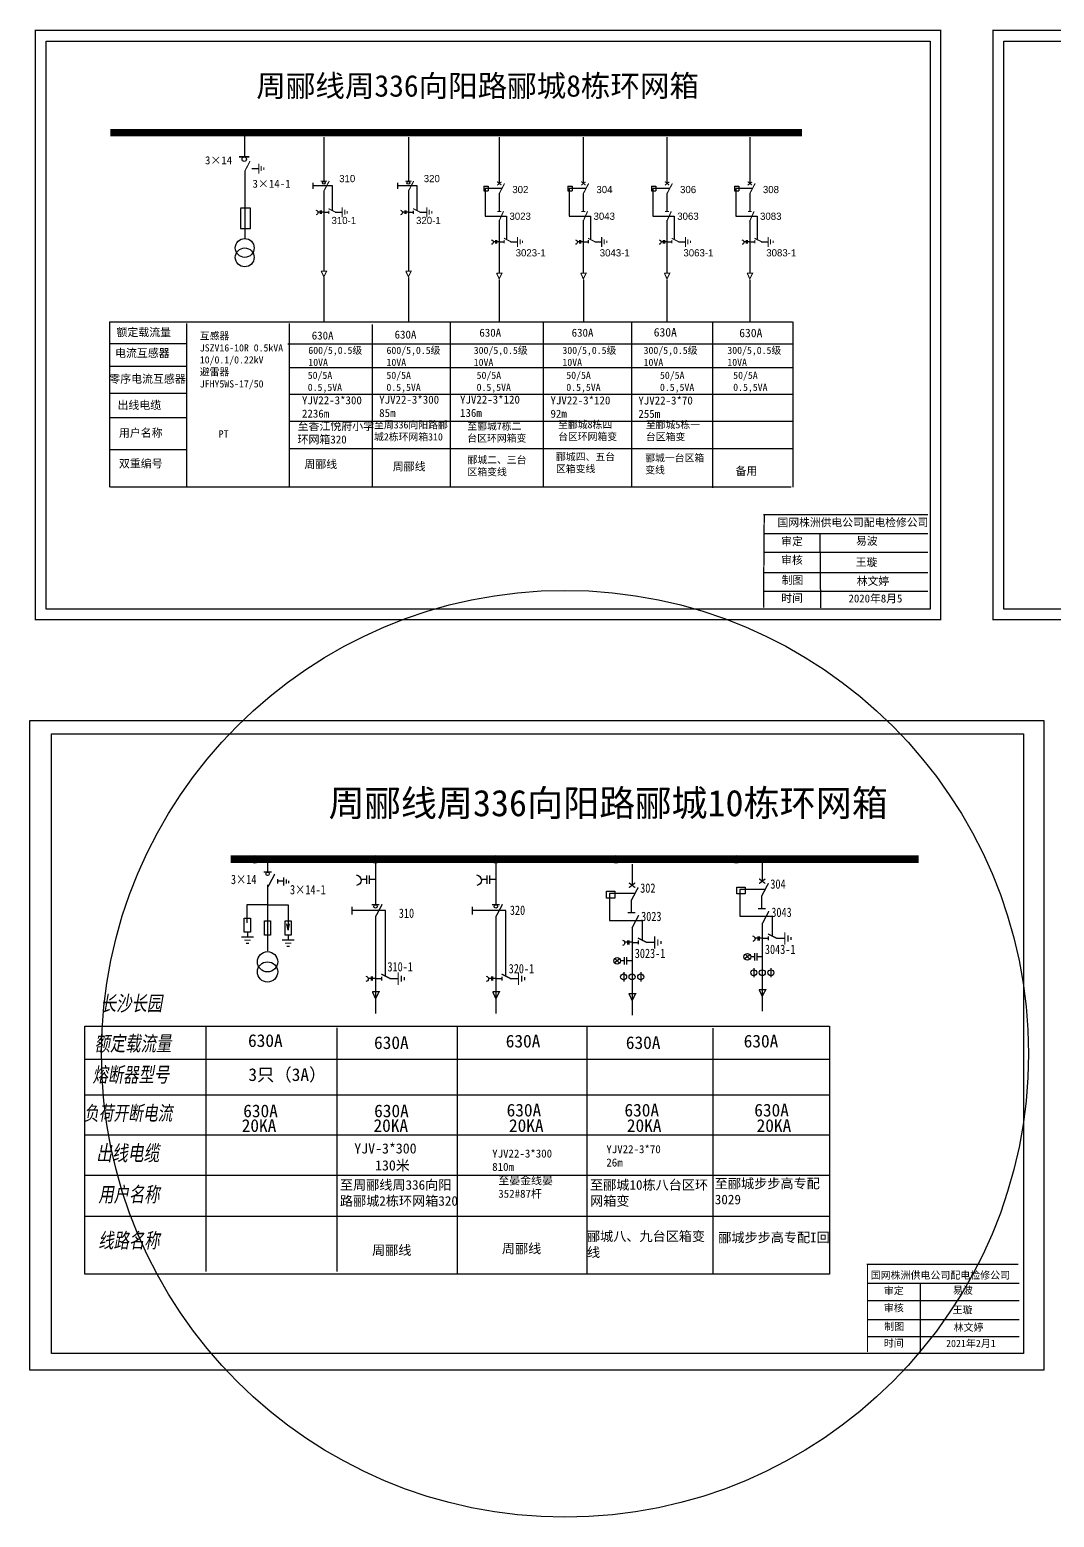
# Model space of a CAD drawing. Extents: x 234 to 839, y -358 to -49.
# Drawn here: x 233.6 to 446.6, y -358 to -48.7 of the extents above; entities that cross this region are included whole.
import ezdxf

# ---------------------------------------------------------------- set-up
doc = ezdxf.new("R2010")
doc.units = 0
doc.header["$LTSCALE"] = 5
doc.linetypes.add('ACAD_ISO02W100', pattern=[15, 12, -3])
doc.linetypes.add('CENTER', pattern=[50.8, 31.75, -6.35, 6.35, -6.35])
doc.layers.get('0').update_dxf_attribs({"linetype": 'CONTINUOUS'})
doc.layers.add('1', color=7, linetype='CONTINUOUS')
doc.layers.add('2', color=7, linetype='CONTINUOUS')
doc.styles.add('HZ', font='simkai_0.ttf', dxfattribs={"width": 0.75, "oblique": 9.998114})
doc.styles.add('hztxt_txtstyle_0.00_0_0', font='', dxfattribs={"bigfont": 'hztxt.shx'})
doc.styles.add('hztxt_txtstyle_1.80_0_0', font='', dxfattribs={"height": 1.8, "bigfont": 'hztxt.shx'})
doc.styles.add('hztxt_txtstyle_2.70_0_0', font='simkai.ttf', dxfattribs={"height": 2.7})
doc.styles.get("Standard").update_dxf_attribs({"font": 'simkai_0.ttf', "width": 0.8})
doc.styles.add('STYLE1', font='simkai_0.ttf')
doc.styles.add('字体', font='simkai_0.ttf', dxfattribs={"height": 2.5})
doc.styles.add('道路名', font='simhei.ttf', dxfattribs={"width": 0.8})
doc.styles.get('hztxt_txtstyle_0.00_0_0').set_extended_font_data('hztxt')
doc.styles.get('hztxt_txtstyle_1.80_0_0').set_extended_font_data('hztxt')

# ---------------------------------------------------------------- blocks, each defined once
blk = doc.blocks.new('JD')
for points in [[(-2, 0.2), (-2, -0.2), (2, 0.2), (2, -0.2)], [(1, -1.2), (1, -0.8), (-1, -1.2), (-1, -0.8)], [(-0.5, -1.8), (-0.5, -2.2), (0.5, -1.8), (0.5, -2.2)]]:
    blk.add_trace(points)

msp = doc.modelspace()

# ---------------------------------------------------------------- linework, layer by layer
at = {"color": 0}
for p, q in [((278.28, -70.06), (278.28, -75)), ((294.75, -70.97), (294.75, -80.13)), ((312.33, -70.97), (312.33, -80.13)), ((331.21, -71.02), (331.21, -80.64)), ((348.7, -71.02), (348.7, -80.64)), ((366.1, -71.02), (366.1, -80.64)), ((383.31, -71.02), (383.31, -80.64)), ((278.3, -78.05), (278.3, -92.04)), ((279.77, -77.49), (281.19, -77.49)), ((294.75, -82.18), (294.75, -98.83)), ((312.33, -82.18), (312.33, -98.83)), ((328.02, -81.16), (328.92, -81.16)), ((328.02, -81.16), (328.02, -82.16)), ((328.02, -82.16), (328.92, -82.16)), ((328.92, -81.16), (328.92, -82.16)), ((331.21, -82.68), (331.21, -86.4)), ((345.5, -81.16), (346.4, -81.16)), ((345.5, -81.16), (345.5, -82.16)), ((345.5, -82.16), (346.4, -82.16)), ((346.4, -81.16), (346.4, -82.16)), ((348.7, -82.68), (348.7, -86.4)), ((362.9, -81.16), (363.8, -81.16)), ((362.9, -81.16), (362.9, -82.16)), ((362.9, -82.16), (363.8, -82.16)), ((363.8, -81.16), (363.8, -82.16)), ((366.1, -82.68), (366.1, -86.4)), ((380.12, -81.16), (381.01, -81.16)), ((380.12, -81.16), (380.12, -82.16)), ((380.12, -82.16), (381.01, -82.16)), ((381.01, -81.16), (381.01, -82.16)), ((383.31, -82.68), (383.31, -86.4)), ((294.75, -86.6), (295.79, -86.6)), ((297.14, -86.57), (298.55, -86.57)), ((312.33, -86.6), (313.37, -86.6)), ((314.72, -86.57), (316.13, -86.57)), ((331.21, -88.25), (331.21, -99.21)), ((348.7, -88.25), (348.7, -99.21)), ((366.1, -88.25), (366.1, -99.21)), ((383.31, -88.25), (383.31, -99.21)), ((331.21, -92.75), (332.25, -92.75)), ((333.6, -92.73), (335.01, -92.73)), ((348.7, -92.75), (349.74, -92.75)), ((351.09, -92.73), (352.5, -92.73)), ((366.1, -92.75), (367.13, -92.75)), ((368.49, -92.73), (369.9, -92.73)), ((383.31, -92.75), (384.35, -92.75)), ((385.7, -92.73), (387.11, -92.73)), ((266.37, -113.98), (250.31, -113.98)), ((266.3, -118.7), (250.25, -118.7)), ((266.3, -124.27), (250.25, -124.27)), ((266.24, -129.36), (250.19, -129.36)), ((266.3, -135.98), (250.25, -135.98)), ((283.06, -221.14), (283.06, -223.75)), ((305.5, -221.83), (305.5, -230.53)), ((330.52, -221.83), (330.52, -230.53)), ((358.84, -222.2), (358.84, -226.55)), ((385.91, -221.36), (385.91, -225.7)), ((283.05, -230.63), (278.74, -230.63)), ((278.74, -230.63), (278.74, -234.38)), ((305.5, -233.05), (305.5, -238.51)), ((330.52, -233.05), (330.52, -238.51)), ((385.91, -234.56), (385.91, -248.15)), ((358.84, -235.41), (358.84, -249)), ((385.91, -237.59), (387.18, -237.59)), ((388.85, -237.56), (390.59, -237.56)), ((305.5, -238.51), (305.5, -243.98)), ((330.52, -238.51), (330.52, -243.98)), ((358.84, -238.44), (360.12, -238.44)), ((361.78, -238.4), (363.52, -238.4)), ((305.5, -243.98), (305.5, -248.63)), ((330.52, -243.98), (330.52, -248.63)), ((305.5, -245.96), (306.78, -245.96)), ((308.45, -245.92), (310.19, -245.92)), ((330.52, -245.96), (331.8, -245.96)), ((333.47, -245.92), (335.21, -245.92))]:
    msp.add_line(p, q, dxfattribs=at)
at = {"color": 0, "linetype": 'ACAD_ISO02W100'}
for p, q in [((331.66, -81.68), (328.3, -81.68)), ((328.3, -81.68), (328.3, -87.4)), ((349.15, -81.68), (345.79, -81.68)), ((345.79, -81.68), (345.79, -87.4)), ((366.55, -81.68), (363.19, -81.68)), ((363.19, -81.68), (363.19, -87.4)), ((383.76, -81.68), (380.4, -81.68)), ((380.4, -81.68), (380.4, -87.4)), ((328.3, -87.4), (332.73, -87.4)), ((332.73, -87.4), (332.73, -92.11)), ((345.79, -87.4), (350.22, -87.4)), ((350.22, -87.4), (350.22, -92.11)), ((363.19, -87.4), (367.62, -87.4)), ((367.62, -87.4), (367.62, -92.11)), ((380.4, -87.4), (384.83, -87.4)), ((384.83, -87.4), (384.83, -92.11))]:
    msp.add_line(p, q, dxfattribs=at)
at = {"color": 0, "linetype": 'CENTER'}
for p, q in [((294.76, -100.18), (294.76, -109.38)), ((312.34, -100.18), (312.34, -109.38)), ((331.22, -100.69), (331.22, -109.33)), ((348.71, -100.69), (348.71, -109.33)), ((366.1, -100.69), (366.1, -109.33)), ((383.32, -100.69), (383.32, -109.33)), ((305.51, -248.66), (305.51, -253.23)), ((330.53, -248.66), (330.53, -253.23)), ((358.85, -248.98), (358.85, -253.6)), ((385.91, -248.14), (385.91, -252.76))]:
    msp.add_line(p, q, dxfattribs=at)
at = {"color": 0, "linetype": 'Continuous'}
for p, q in [((250.21, -109.36), (392.21, -109.36)), ((250.28, -143.77), (250.28, -109.36)), ((266.22, -109.73), (266.22, -143.77)), ((287.53, -109.73), (287.53, -143.77)), ((304.81, -109.96), (304.81, -143.75)), ((321.05, -109.42), (321.05, -143.77)), ((340.39, -109.42), (340.39, -143.77)), ((358.69, -109.45), (358.69, -143.79)), ((375.59, -109.56), (375.59, -143.91)), ((392.29, -109.38), (392.29, -143.8)), ((287.27, -113.96), (392.26, -113.96)), ((287.53, -118.9), (392.29, -118.9)), ((287.53, -124.42), (392.12, -124.42)), ((287.53, -130.02), (392.4, -130.02)), ((287.53, -135.71), (392.26, -135.71)), ((391.89, -143.77), (250.39, -143.77)), ((386.19, -149.48), (420.32, -149.48)), ((386.19, -153.38), (420.32, -153.38)), ((397.89, -153.49), (398.04, -168.89)), ((386.19, -157.26), (420.32, -157.26)), ((386.19, -161.51), (420.32, -161.51)), ((386.19, -165.39), (420.32, -165.39)), ((245.06, -255.85), (399.9, -255.85)), ((297.44, -256.22), (297.44, -306.89)), ((322.51, -255.94), (322.51, -307.43)), ((349.44, -255.94), (349.44, -307.43)), ((375.61, -256.25), (375.61, -307.44)), ((399.9, -255.85), (399.9, -307.44))]:
    msp.add_line(p, q, dxfattribs=at)
at = {"linetype": 'Continuous'}
for p, q in [((245.06, -307.44), (245.06, -255.85)), ((270.19, -255.86), (270.19, -306.86)), ((245.06, -262.74), (399.9, -262.74)), ((245.06, -270.15), (399.9, -270.15)), ((245.06, -278.43), (399.9, -278.43)), ((245.06, -286.82), (399.9, -286.82)), ((245.06, -295.35), (399.9, -295.35)), ((399.9, -307.44), (245.06, -307.44))]:
    msp.add_line(p, q, dxfattribs=at)
at = {"color": 7, "linetype": 'Continuous'}
for p, q in [((407.8, -309.31), (439.33, -309.31)), ((418.77, -309.2), (418.74, -323.64)), ((407.8, -312.9), (439.33, -312.9)), ((407.8, -316.82), (439.33, -316.82)), ((407.8, -320.42), (439.33, -320.42))]:
    msp.add_line(p, q, dxfattribs=at)
at = {"color": 0, "linetype": 'Continuous', "const_width": 0.274}
for points in [[(234.78, -48.79), (423.01, -48.79), (423.01, -171.35), (234.78, -171.35)], [(433.9, -48.79), (622.12, -48.79), (622.12, -171.35), (433.9, -171.35)]]:
    msp.add_lwpolyline(points, close=True, dxfattribs=at)
at = {"color": 0, "linetype": 'Continuous'}
for points in [[(237, -51.01), (420.79, -51.01), (420.79, -169.13), (237, -169.13)], [(436.11, -51.01), (619.91, -51.01), (619.91, -169.13), (436.11, -169.13)]]:
    msp.add_lwpolyline(points, close=True, dxfattribs=at)
at = {"color": 0}
for points, const_width in [([(250.39, -70.06), (394.16, -70.06)], 1.5), ([(277.15, -75.07), (279.25, -75.07)], 0.357), ([(278.3, -78.11), (279.42, -75.98)], 0.225), ([(294.09, -80.16), (295.42, -80.16)], 0.225), ([(294.75, -82.23), (295.88, -80.1)], 0.225), ([(311.67, -80.16), (312.99, -80.16)], 0.225), ([(312.33, -82.23), (313.45, -80.1)], 0.225), ([(330.79, -80.98), (331.7, -80.29)], 0.225), ([(330.79, -80.23), (331.67, -80.96)], 0.225), ([(348.27, -80.98), (349.18, -80.29)], 0.225), ([(348.28, -80.23), (349.16, -80.96)], 0.225), ([(365.68, -80.23), (366.56, -80.96)], 0.225), ([(365.67, -80.98), (366.58, -80.29)], 0.225), ([(382.88, -80.98), (383.8, -80.29)], 0.225), ([(382.89, -80.23), (383.77, -80.96)], 0.225), ([(331.21, -82.74), (332.34, -80.61)], 0.225), ([(348.7, -82.74), (349.82, -80.61)], 0.225), ([(366.1, -82.74), (367.22, -80.61)], 0.225), ([(383.31, -82.74), (384.43, -80.61)], 0.225), ([(295.73, -85.85), (297.23, -86.6)], 0.225), ([(295.79, -86.25), (295.79, -86.94)], 0.225), ([(313.31, -85.85), (314.81, -86.6)], 0.225), ([(313.37, -86.25), (313.37, -86.94)], 0.225), ([(330.81, -86.46), (331.64, -86.46)], 0.225), ([(331.17, -88.53), (332.11, -86.41)], 0.225), ([(348.3, -86.46), (349.13, -86.46)], 0.225), ([(348.65, -88.53), (349.6, -86.41)], 0.225), ([(365.69, -86.46), (366.53, -86.46)], 0.225), ([(366.05, -88.53), (367, -86.41)], 0.225), ([(382.91, -86.46), (383.74, -86.46)], 0.225), ([(383.27, -88.53), (384.21, -86.41)], 0.225), ([(332.19, -92.01), (333.69, -92.75)], 0.225), ([(332.25, -92.41), (332.25, -93.1)], 0.225), ([(349.68, -92.01), (351.18, -92.75)], 0.225), ([(349.74, -92.41), (349.74, -93.1)], 0.225), ([(367.08, -92.01), (368.57, -92.75)], 0.225), ([(367.13, -92.41), (367.13, -93.1)], 0.225), ([(384.29, -92.01), (385.79, -92.75)], 0.225), ([(384.35, -92.41), (384.35, -93.1)], 0.225), ([(294.2, -98.86), (295.34, -98.86), (294.76, -100.02), (294.21, -98.84)], 0.225), ([(311.78, -98.86), (312.92, -98.86), (312.34, -100.02), (311.79, -98.84)], 0.225), ([(330.66, -99.28), (331.8, -99.28), (331.22, -100.44), (330.67, -99.26)], 0.225), ([(348.15, -99.28), (349.29, -99.28), (348.71, -100.44), (348.16, -99.26)], 0.225), ([(365.54, -99.28), (366.69, -99.28), (366.1, -100.44), (365.56, -99.26)], 0.225), ([(382.76, -99.28), (383.9, -99.28), (383.32, -100.44), (382.77, -99.26)], 0.225)]:
    msp.add_lwpolyline(points, dxfattribs=dict(at, const_width=const_width))
for points in [[(292.49, -80.5), (292.49, -81.75)], [(310.07, -80.5), (310.07, -81.75)], [(277.41, -85.8), (277.41, -89.99), (279.49, -89.99), (279.49, -85.75), (277.41, -85.75)], [(294, -86.59), (293.52, -86.59)], [(294, -86.27), (294, -86.95)], [(294.21, -86.27), (294.21, -86.95)], [(294.75, -86.59), (294.21, -86.59)], [(311.57, -86.59), (311.1, -86.59)], [(311.57, -86.27), (311.57, -86.95)], [(311.79, -86.27), (311.79, -86.95)], [(312.33, -86.59), (311.79, -86.59)], [(330.46, -92.74), (329.98, -92.74)], [(330.46, -92.43), (330.46, -93.11)], [(330.67, -92.43), (330.67, -93.11)], [(331.21, -92.74), (330.67, -92.74)], [(347.94, -92.74), (347.47, -92.74)], [(347.94, -92.43), (347.94, -93.11)], [(348.15, -92.43), (348.15, -93.11)], [(348.7, -92.74), (348.15, -92.74)], [(365.34, -92.74), (364.87, -92.74)], [(365.34, -92.43), (365.34, -93.11)], [(365.55, -92.43), (365.55, -93.11)], [(366.09, -92.74), (365.55, -92.74)], [(382.56, -92.74), (382.08, -92.74)], [(382.56, -92.43), (382.56, -93.11)], [(382.77, -92.43), (382.77, -93.11)], [(383.31, -92.74), (382.77, -92.74)], [(285.14, -225.28), (285.14, -226.19)], [(286.39, -225.69), (285.23, -225.69)], [(286.39, -224.91), (286.39, -226.59)], [(286.91, -225.39), (286.91, -226.22)], [(287.4, -225.62), (287.4, -226.12)], [(303.65, -225.33), (302.48, -225.33)], [(303.65, -224.55), (303.65, -226.23)], [(304.17, -224.55), (304.17, -226.23)], [(305.5, -225.33), (304.17, -225.33)], [(328.67, -225.33), (327.5, -225.33)], [(328.67, -224.55), (328.67, -226.23)], [(329.19, -224.55), (329.19, -226.23)], [(330.52, -225.33), (329.19, -225.33)], [(300.57, -231.06), (300.57, -232.6)], [(325.59, -231.06), (325.59, -232.6)], [(357.91, -238.04), (357.91, -238.88)], [(358.17, -238.04), (358.17, -238.88)], [(384.98, -237.58), (384.39, -237.58)], [(384.98, -237.19), (384.98, -238.03)], [(385.24, -237.19), (385.24, -238.03)], [(385.9, -237.58), (385.24, -237.58)], [(357.91, -238.42), (357.33, -238.42)], [(358.84, -238.42), (358.17, -238.42)], [(304.57, -245.94), (303.99, -245.94)], [(304.57, -245.55), (304.57, -246.39)], [(304.83, -245.55), (304.83, -246.39)], [(305.5, -245.94), (304.83, -245.94)], [(329.59, -245.94), (329.01, -245.94)], [(329.59, -245.55), (329.59, -246.39)], [(329.85, -245.55), (329.85, -246.39)], [(330.52, -245.94), (329.85, -245.94)]]:
    msp.add_lwpolyline(points, dxfattribs=at)
at = {"color": 0, "linetype": 'ACAD_ISO02W100'}
for points in [[(296.59, -86.25), (296.59, -81.13), (292.49, -81.13)], [(314.17, -86.25), (314.17, -81.13), (310.07, -81.13)], [(307.56, -245.54), (307.56, -231.83), (300.57, -231.83)], [(332.58, -245.54), (332.58, -231.83), (325.59, -231.83)]]:
    msp.add_lwpolyline(points, dxfattribs=at)
at = {"color": 0}
for points, format in [([(293.12, -86.2, -0.877934), (293.14, -87.11)], "xyb"), ([(310.7, -86.2, -0.877934), (310.72, -87.11)], "xyb"), ([(329.58, -92.36, -0.877934), (329.6, -93.27)], "xyb"), ([(347.07, -92.36, -0.877934), (347.09, -93.27)], "xyb"), ([(364.46, -92.36, -0.877934), (364.48, -93.27)], "xyb"), ([(381.68, -92.36, -0.877934), (381.7, -93.27)], "xyb"), ([(275.36, -221.14, 1.55, 1.55, 0), (418.42, -221.14, 1.55, 1.55, 0)], "xyseb"), ([(282.25, -223.78, 0.277, 0.277, 0), (283.88, -223.78, 0.277, 0.277, 0)], "xyseb"), ([(283.17, -226.85, 0.277, 0.277, 0), (284.56, -224.22, 0.277, 0.277, 0)], "xyseb"), ([(301.49, -224.38, -0.877934), (301.53, -226.62)], "xyb"), ([(326.51, -224.38, -0.877934), (326.55, -226.62)], "xyb"), ([(386.55, -225.21, 0.277, 0.277, 0), (385.26, -226.2, 0.277, 0.277, 0)], "xyseb"), ([(385.26, -225.21, 0.277, 0.277, 0), (386.55, -226.2, 0.277, 0.277, 0)], "xyseb"), ([(359.49, -226.05, 0.277, 0.277, 0), (358.19, -227.05, 0.277, 0.277, 0)], "xyseb"), ([(358.19, -226.05, 0.277, 0.277, 0), (359.49, -227.05, 0.277, 0.277, 0)], "xyseb"), ([(358.74, -229.61, 0.277, 0.277, 0), (360.12, -226.99, 0.277, 0.277, 0)], "xyseb"), ([(385.81, -228.76, 0.277, 0.277, 0), (387.19, -226.14, 0.277, 0.277, 0)], "xyseb"), ([(304.69, -230.56, 0.277, 0.277, 0), (306.32, -230.56, 0.277, 0.277, 0)], "xyseb"), ([(305.5, -233.12, 0.277, 0.277, 0), (306.89, -230.49, 0.277, 0.277, 0)], "xyseb"), ([(329.71, -230.56, 0.277, 0.277, 0), (331.34, -230.56, 0.277, 0.277, 0)], "xyseb"), ([(330.52, -233.12, 0.277, 0.277, 0), (331.91, -230.49, 0.277, 0.277, 0)], "xyseb"), ([(384.99, -231.39, 0.277, 0.277, 0), (386.62, -231.39, 0.277, 0.277, 0)], "xyseb"), ([(385.91, -234.56, 0.277, 0.277, 0), (387.29, -231.94, 0.277, 0.277, 0)], "xyseb"), ([(357.92, -232.24, 0.277, 0.277, 0), (359.55, -232.24, 0.277, 0.277, 0)], "xyseb"), ([(358.84, -235.41, 0.277, 0.277, 0), (360.22, -232.79, 0.277, 0.277, 0)], "xyseb"), ([(356.83, -237.95, -0.877934), (356.85, -239.07)], "xyb"), ([(360.05, -237.52, 0.277, 0.277, 0), (361.89, -238.44, 0.277, 0.277, 0)], "xyseb"), ([(360.12, -238.01, 0.277, 0.277, 0), (360.12, -238.86, 0.277, 0.277, 0)], "xyseb"), ([(383.9, -237.1, -0.877934), (383.92, -238.22)], "xyb"), ([(387.11, -236.67, 0.277, 0.277, 0), (388.96, -237.59, 0.277, 0.277, 0)], "xyseb"), ([(387.18, -237.17, 0.277, 0.277, 0), (387.18, -238.02, 0.277, 0.277, 0)], "xyseb"), ([(303.5, -245.47, -0.877934), (303.52, -246.59)], "xyb"), ([(306.71, -245.03, 0.277, 0.277, 0), (308.55, -245.96, 0.277, 0.277, 0)], "xyseb"), ([(306.78, -245.53, 0.277, 0.277, 0), (306.78, -246.38, 0.277, 0.277, 0)], "xyseb"), ([(328.51, -245.47, -0.877934), (328.54, -246.59)], "xyb"), ([(331.73, -245.03, 0.277, 0.277, 0), (333.57, -245.96, 0.277, 0.277, 0)], "xyseb"), ([(331.8, -245.53, 0.277, 0.277, 0), (331.8, -246.38, 0.277, 0.277, 0)], "xyseb"), ([(304.82, -248.71, 0.277, 0.277, 0), (306.23, -248.71, 0.277, 0.277, 0), (305.51, -250.14, 0.277, 0.277, 0), (304.84, -248.68, 0.277, 0.277, 0)], "xyseb"), ([(329.84, -248.71, 0.277, 0.277, 0), (331.25, -248.71, 0.277, 0.277, 0), (330.53, -250.14, 0.277, 0.277, 0), (329.86, -248.68, 0.277, 0.277, 0)], "xyseb"), ([(358.16, -249.08, 0.277, 0.277, 0), (359.57, -249.08, 0.277, 0.277, 0), (358.85, -250.51, 0.277, 0.277, 0), (358.18, -249.05, 0.277, 0.277, 0)], "xyseb"), ([(385.23, -248.23, 0.277, 0.277, 0), (386.64, -248.23, 0.277, 0.277, 0), (385.91, -249.66, 0.277, 0.277, 0), (385.24, -248.21, 0.277, 0.277, 0)], "xyseb")]:
    msp.add_lwpolyline(points, format=format, dxfattribs=at)
at = {"color": 0, "linetype": 'Continuous', "const_width": 0.274}
msp.add_lwpolyline([(386.32, -149.54), (386.17, -168.82)], dxfattribs=at)
at = {"color": 7}
for points in [[(233.61, -192.32), (444.48, -192.32), (444.48, -327.42), (233.61, -327.42)], [(238.15, -195.09), (440.19, -195.09), (440.19, -323.9), (238.15, -323.9)]]:
    msp.add_lwpolyline(points, close=True, dxfattribs=at)
at = {"color": 7, "linetype": 'Continuous', "const_width": 0.253}
for points in [[(407.6, -305.36), (439.13, -305.36)], [(407.79, -305.52), (407.78, -323.58)]]:
    msp.add_lwpolyline(points, dxfattribs=at)
at = {"color": 0}
for centre, radius in [((278.2, -75.57), 0.457), ((294.75, -80.48), 0.288), ((312.33, -80.48), 0.288), ((280.42, -221.16), 0.771), ((305.45, -221.15), 0.771), ((330.47, -221.15), 0.771), ((355.49, -221.15), 0.771), ((380.51, -221.15), 0.771), ((283.06, -224.17), 0.354), ((305.5, -230.95), 0.354), ((330.52, -230.95), 0.354)]:
    msp.add_circle(centre, radius, dxfattribs=at)
at = {"color": 1}
msp.add_circle((344.89, -261.6), 96.37, dxfattribs=at)
at = {"color": 0}
for points in [[(277.61, -237.19), (277.61, -237.45), (280.19, -237.19), (280.19, -237.45)], [(279.55, -238.1), (279.55, -237.84), (278.26, -238.1), (278.26, -237.84)], [(286.05, -237.82), (286.05, -238.08), (288.63, -237.82), (288.63, -238.08)], [(363.42, -239.74), (363.67, -239.74), (363.42, -237.16), (363.67, -237.16)], [(364.32, -237.81), (364.06, -237.81), (364.32, -239.1), (364.06, -239.1)], [(364.71, -238.78), (364.97, -238.78), (364.71, -238.13), (364.97, -238.13)], [(390.48, -238.9), (390.74, -238.9), (390.48, -236.31), (390.74, -236.31)], [(391.39, -236.96), (391.13, -236.96), (391.39, -238.25), (391.13, -238.25)], [(391.78, -237.93), (392.03, -237.93), (391.78, -237.28), (392.03, -237.28)], [(278.58, -238.48), (278.58, -238.74), (279.22, -238.48), (279.22, -238.74)], [(287.98, -238.73), (287.98, -238.47), (286.69, -238.73), (286.69, -238.47)], [(287.01, -239.11), (287.01, -239.37), (287.66, -239.11), (287.66, -239.37)], [(310.08, -247.26), (310.34, -247.26), (310.08, -244.68), (310.34, -244.68)], [(310.99, -245.32), (310.73, -245.32), (310.99, -246.61), (310.73, -246.61)], [(311.37, -246.29), (311.63, -246.29), (311.37, -245.65), (311.63, -245.65)], [(335.1, -247.26), (335.36, -247.26), (335.1, -244.68), (335.36, -244.68)], [(336.01, -245.32), (335.75, -245.32), (336.01, -246.61), (335.75, -246.61)], [(336.39, -246.29), (336.65, -246.29), (336.39, -245.65), (336.65, -245.65)]]:
    msp.add_trace(points, dxfattribs=at)
at = {"layer": '1', "color": 0}
for p, q in [((283.05, -226.47), (283.05, -240.22)), ((354.17, -228.3), (354.17, -233.85)), ((359.43, -228.3), (354.17, -228.3)), ((381.24, -227.45), (381.24, -233.01)), ((386.5, -227.45), (381.24, -227.45)), ((385.81, -231.39), (385.81, -228.76)), ((283.05, -230.63), (287.35, -230.63)), ((287.35, -230.63), (287.35, -235.87)), ((358.74, -232.24), (358.74, -229.61)), ((287.35, -235.87), (287.07, -234.6)), ((287.35, -235.87), (287.62, -234.6)), ((354.17, -233.85), (360.93, -233.85)), ((360.93, -233.85), (360.93, -237.89)), ((381.24, -233.01), (388, -233.01)), ((388, -233.01), (388, -237.05)), ((278.9, -236.31), (278.9, -237.19)), ((287.34, -236.94), (287.34, -237.82)), ((383.38, -241.03), (382.23, -241.82)), ((383.3, -241.92), (382.33, -240.91)), ((384.27, -240.67), (384.27, -242.19)), ((384.76, -240.67), (384.76, -242.19)), ((356.32, -241.88), (355.16, -242.67)), ((356.23, -242.77), (355.27, -241.76)), ((357.21, -242.27), (356.44, -242.27)), ((357.21, -241.51), (357.21, -243.03)), ((357.69, -241.51), (357.69, -243.03)), ((358.84, -242.27), (357.69, -242.27)), ((384.27, -241.43), (383.5, -241.43)), ((384.17, -243.8), (384.17, -245.69)), ((385.91, -241.43), (384.76, -241.43)), ((387.72, -243.8), (387.72, -245.69)), ((357.11, -244.65), (357.11, -246.54)), ((360.66, -244.65), (360.66, -246.54))]:
    msp.add_line(p, q, dxfattribs=at)
for points in [[(353.55, -227.78), (355.29, -227.78), (355.29, -229.21), (353.55, -229.21)], [(380.62, -226.93), (382.36, -226.93), (382.36, -228.36), (380.62, -228.36)]]:
    msp.add_lwpolyline(points, close=True, dxfattribs=at)
for centre, radius in [((283.05, -242.47), 2.11), ((382.81, -241.43), 0.698), ((283.05, -244.58), 2.11), ((355.74, -242.27), 0.698), ((384.15, -244.75), 0.624), ((385.91, -244.75), 0.624), ((387.7, -244.75), 0.624), ((357.08, -245.6), 0.624), ((358.84, -245.6), 0.624), ((360.63, -245.6), 0.624)]:
    msp.add_circle(centre, radius, dxfattribs=at)
at = {"layer": '2', "color": 0}
for points in [[(278.21, -233.37), (279.48, -233.37), (279.48, -236.33), (278.21, -236.33)], [(282.4, -233.98), (283.66, -233.98), (283.66, -236.94), (282.4, -236.94)], [(286.71, -233.98), (287.97, -233.98), (287.97, -236.94), (286.71, -236.94)]]:
    msp.add_lwpolyline(points, close=True, dxfattribs=at)
for centre in [(278.31, -94.03), (278.31, -95.99)]:
    msp.add_circle(centre, 1.96, dxfattribs=at)

# ---------------------------------------------------------------- block references
at = {"color": 0, "xscale": 0.5241982881892397, "yscale": 0.5241982881892397, "zscale": 0.5241982881892701, "rotation": 90}
for p in [(281.21, -77.53), (298.57, -86.61), (316.15, -86.61), (335.03, -92.77), (352.52, -92.77), (369.92, -92.77), (387.13, -92.77)]:
    msp.add_blockref('JD', p, dxfattribs=at)

# ---------------------------------------------------------------- texts
at = {"color": 0, "linetype": 'Continuous', "style": 'hztxt_txtstyle_2.70_0_0'}
for s, p in [('3×14', (270.04, -76.63)), ('3×14-1', (279.92, -81.51))]:
    msp.add_text(s, height=1.664, dxfattribs=at).set_placement(p)
at = {"color": 0, "style": 'hztxt_txtstyle_1.80_0_0'}
for s, p in [('310', (297.95, -80.35)), ('320', (315.53, -80.35)), ('302', (333.94, -82.63)), ('304', (351.43, -82.63)), ('306', (368.82, -82.63)), ('308', (386.04, -82.63)), ('310-1', (296.35, -89.06)), ('320-1', (313.93, -89.06)), ('3023', (333.35, -88.18)), ('3043', (350.83, -88.18)), ('3063', (368.23, -88.18)), ('3083', (385.45, -88.18)), ('3023-1', (334.64, -95.79)), ('3043-1', (352.12, -95.79)), ('3063-1', (369.52, -95.79)), ('3083-1', (386.74, -95.79))]:
    msp.add_text(s, height=1.498, dxfattribs=at).set_placement(p)
at = {"color": 0, "linetype": 'Continuous', "style": '道路名', "width": 0.8}
for s, p in [('3×14', (275.44, -226.31)), ('304', (387.59, -227.27)), ('3×14-1', (287.73, -228.44)), ('302', (360.53, -228.11)), ('310', (310.34, -233.34)), ('320', (333.43, -232.71)), ('3043', (387.79, -233.15)), ('3023', (360.72, -234)), ('3023-1', (359.4, -241.69)), ('3043-1', (386.46, -240.85)), ('310-1', (307.98, -244.47)), ('320-1', (333.18, -244.87))]:
    msp.add_text(s, height=1.948, dxfattribs=at).set_placement(p)
at = {"color": 0, "linetype": 'Continuous', "attachment_point": 1}
for s, insert, char_height, width, style in [('{\\fSimSun|b0|i0|c134|p2;周郦线周336向阳路郦城8栋环网箱}', (280.72, -58.07), 4.5, 120.6302, '字体'), ('{\\fSimSun|b0|i0|c134|p2;额定载流量}', (251.64, -110.73), 1.6641, 26.8279, 'hztxt_txtstyle_2.70_0_0'), ('\\A1;{\\fSimSun|b0|i0|c134|p2;互感器\\PJSZV16-10R 0.5kVA\\P10/0.1/0.22kV\\P避雷器\\PJFHY5WS-17/50}', (268.97, -111.56), 1.4977, 27.6169, 'hztxt_txtstyle_2.70_0_0'), ('{\\fSimSun|b0|i0|c134|p2;630A}', (309.47, -111.21), 1.6641, 26.8279, 'hztxt_txtstyle_2.70_0_0'), ('{\\fSimSun|b0|i0|c134|p2;630A}', (327.09, -110.82), 1.6641, 26.8279, 'hztxt_txtstyle_2.70_0_0'), ('{\\fSimSun|b0|i0|c134|p2;630A}', (346.28, -110.82), 1.6641, 26.8279, 'hztxt_txtstyle_2.70_0_0'), ('{\\fSimSun|b0|i0|c134|p2;630A}', (363.35, -110.68), 1.7636, 14.1809, 'hztxt_txtstyle_0.00_0_0'), ('{\\fSimSun|b0|i0|c134|p2;630A}', (381.13, -110.82), 1.7636, 14.1809, 'hztxt_txtstyle_0.00_0_0'), ('\\A1;{\\fSimSun|b0|i0|c134|p2;600/5,0.5级\\P10VA}', (291.53, -114.57), 1.4977, 27.6169, 'hztxt_txtstyle_2.70_0_0'), ('{\\fSimSun|b0|i0|c134|p2;630A}', (292.24, -111.41), 1.6641, 26.8279, 'hztxt_txtstyle_2.70_0_0'), ('\\A1;{\\fSimSun|b0|i0|c134|p2;600/5,0.5级\\P10VA}', (307.79, -114.57), 1.4977, 27.6169, 'hztxt_txtstyle_2.70_0_0'), ('\\A1;{\\fSimSun|b0|i0|c134|p2;300/5,0.5级\\P10VA}', (325.92, -114.57), 1.4977, 27.6169, 'hztxt_txtstyle_2.70_0_0'), ('\\A1;{\\fSimSun|b0|i0|c134|p2;300/5,0.5级\\P10VA}', (344.36, -114.57), 1.4977, 27.6169, 'hztxt_txtstyle_2.70_0_0'), ('\\A1;{\\fSimSun|b0|i0|c134|p2;300/5,0.5级\\P10VA}', (361.24, -114.57), 1.4977, 27.6169, 'hztxt_txtstyle_2.70_0_0'), ('\\A1;{\\fSimSun|b0|i0|c134|p2;300/5,0.5级\\P10VA}', (378.65, -114.57), 1.4977, 27.6169, 'hztxt_txtstyle_2.70_0_0'), ('{\\fSimSun|b0|i0|c134|p2;电流互感器}', (251.35, -115.05), 1.6641, 26.8279, 'hztxt_txtstyle_2.70_0_0'), ('{\\fSimSun|b0|i0|c134|p2;零序电流互感器}', (250.16, -120.42), 1.6641, 26.8279, 'hztxt_txtstyle_2.70_0_0'), ('{\\fSimSun|b0|i0|c134|p2;50/5A\\P0.5,5VA}', (291.41, -119.76), 1.4977, 26.8279, 'hztxt_txtstyle_2.70_0_0'), ('{\\fSimSun|b0|i0|c134|p2;50/5A\\P0.5,5VA}', (307.77, -119.76), 1.4977, 26.8279, 'hztxt_txtstyle_2.70_0_0'), ('{\\fSimSun|b0|i0|c134|p2;50/5A\\P0.5,5VA}', (326.52, -119.76), 1.4977, 26.8279, 'hztxt_txtstyle_2.70_0_0'), ('{\\fSimSun|b0|i0|c134|p2;50/5A\\P0.5,5VA}', (345.17, -119.76), 1.4977, 26.8279, 'hztxt_txtstyle_2.70_0_0'), ('{\\fSimSun|b0|i0|c134|p2;50/5A\\P0.5,5VA}', (364.64, -119.76), 1.4977, 26.8279, 'hztxt_txtstyle_2.70_0_0'), ('{\\fSimSun|b0|i0|c134|p2;50/5A\\P0.5,5VA}', (379.87, -119.76), 1.4977, 26.8279, 'hztxt_txtstyle_2.70_0_0'), ('{\\fSimSun|b0|i0|c134|p2;出线电缆}', (251.86, -125.88), 1.6641, 26.8279, 'hztxt_txtstyle_2.70_0_0'), ('{\\fSimSun|b0|i0|c134|p2;YJV22-3*300 \\P2236m}', (290.21, -124.87), 1.6641, 26.8279, 'hztxt_txtstyle_2.70_0_0'), ('{\\fSimSun|b0|i0|c134|p2;YJV22-3*300 \\P85m}', (306.27, -124.75), 1.6641, 26.8279, 'hztxt_txtstyle_2.70_0_0'), ('{\\fSimSun|b0|i0|c134|p2;YJV22-3*120 \\P136m}', (323.07, -124.73), 1.6641, 26.8279, 'hztxt_txtstyle_2.70_0_0'), ('{\\fSimSun|b0|i0|c134|p2;YJV22-3*120 \\P92m}', (341.88, -124.89), 1.6641, 26.8279, 'hztxt_txtstyle_2.70_0_0'), ('{\\fSimSun|b0|i0|c134|p2;YJV22-3*70 \\P255m}', (360.15, -124.92), 1.6641, 26.8279, 'hztxt_txtstyle_2.70_0_0'), ('{\\fSimSun|b0|i0|c134|p2;至周336向阳路郦城2栋环网箱310}', (305.19, -130.06), 1.5, 16.239, 'hztxt_txtstyle_2.70_0_0'), ('{\\fSimSun|b0|i0|c134|p2;至郦城8栋四台区环网箱变}', (343.46, -130.01), 1.5, 13.1632, 'hztxt_txtstyle_2.70_0_0'), ('{\\fSimSun|b0|i0|c134|p2;至郦城5栋一台区箱变}', (361.73, -130.04), 1.5, 13.1632, 'hztxt_txtstyle_2.70_0_0'), ('{\\fSimSun|b0|i0|c134|p2;用户名称}', (252.15, -131.65), 1.6641, 26.8279, 'hztxt_txtstyle_2.70_0_0'), ('{\\fSimSun|b0|i0|c134|p2;PT}', (272.89, -131.95), 1.5036, 11.6979, 'hztxt_txtstyle_0.00_0_0'), ('{\\fSimSun|b0|i0|c134|p2;至香江悦府小学环网箱320}', (289.3, -130.25), 1.6641, 16.239, 'hztxt_txtstyle_2.70_0_0'), ('{\\fSimSun|b0|i0|c134|p2;至郦城7栋二台区环网箱变}', (324.59, -130.34), 1.5, 13.1632, 'hztxt_txtstyle_2.70_0_0'), ('{\\fSimSun|b0|i0|c134|p2;双重编号}', (252.15, -138.04), 1.6641, 26.8279, 'hztxt_txtstyle_2.70_0_0'), ('{\\fSimSun|b0|i0|c134|p2;周郦线}', (290.71, -138.17), 1.6641, 26.8279, 'hztxt_txtstyle_2.70_0_0'), ('{\\fSimSun|b0|i0|c134|p2;周郦线}', (309.1, -138.65), 1.6641, 26.8279, 'hztxt_txtstyle_2.70_0_0'), ('{\\fSimSun|b0|i0|c134|p2;郦城二、三台区箱变线}', (324.62, -137.34), 1.5, 13.1632, 'hztxt_txtstyle_2.70_0_0'), ('{\\fSimSun|b0|i0|c134|p2;郦城四、五台区箱变线}', (343.02, -136.7), 1.5, 13.1632, 'hztxt_txtstyle_2.70_0_0'), ('{\\fSimSun|b0|i0|c134|p2;郦城一台区箱变线}', (361.57, -136.94), 1.5, 13.1632, 'hztxt_txtstyle_2.70_0_0'), ('{\\fSimSun|b0|i0|c134|p2;备用}', (380.34, -139.58), 1.6641, 26.8279, 'hztxt_txtstyle_2.70_0_0'), ('国网株洲供电公司配电检修公司', (389.09, -150.28), 1.6416, 44.8802, '字体'), ('\\f\uffbfﾬￌﾣﾤ_GB2312|b0|i0|c134|p49;审定', (389.86, -154.23), 1.6416, 12.8381, '字体'), ('{\\fSimSun|b0|i0|c134|p2;易波}', (405.41, -154.13), 1.6416, 12.8381, '字体'), ('\\f\uffbfﾬￌﾣﾤ_GB2312|b0|i0|c134|p49;审核', (389.86, -158.1), 1.6416, 12.8381, '字体'), ('王璇', (405.33, -158.54), 1.642, 12.8381, '字体'), ('\\f\uffbfﾬￌﾣﾤ_GB2312|b0|i0|c134|p49;制图', (389.95, -162.27), 1.6416, 12.8381, '字体'), ('{\\fSimSun|b0|i0|c134|p2;林文婷}', (405.57, -162.49), 1.6416, 12.8381, '字体'), ('\\f\uffbfﾬￌﾣﾤ_GB2312|b0|i0|c134|p49;时间', (389.86, -166.03), 1.6416, 12.8381, '字体'), ('2020{\\fSimSun|b0|i0|c134|p2;年}8{\\fSimSun|b0|i0|c134|p2;月5}', (403.85, -166.1), 1.6416, 24.0122, '字体'), ('{\\fSimSun|b0|i0|c134|p2;YJV22-3*300 \\P810m}', (329.76, -281.51), 1.6641, 26.8279, 'hztxt_txtstyle_2.70_0_0'), ('{\\fSimSun|b0|i0|c134|p2;YJV22-3*70\\P26m}', (353.49, -280.6), 1.6641, 26.8279, 'hztxt_txtstyle_2.70_0_0'), ('{\\fSimSun|b0|i0|c134|p2;至晏金线晏352#87杆}', (331.03, -287.09), 1.6641, 14.7703, 'hztxt_txtstyle_2.70_0_0'), ('{\\fSimSun|b0|i0|c134|p2;周郦线}', (304.78, -301.42), 2, 26.8279, 'hztxt_txtstyle_2.70_0_0'), ('{\\fSimSun|b0|i0|c134|p2;周郦线}', (331.78, -301.08), 2, 26.8279, 'hztxt_txtstyle_2.70_0_0')]:
    msp.add_mtext(s, dxfattribs=dict(at, insert=insert, char_height=char_height, width=width, style=style))
at = {"color": 0, "insert": (295.74, -206.7), "char_height": 5.5032, "width": 796.838, "attachment_point": 1}
msp.add_mtext('{\\fSimSun|b0|i0|c134|p2;\\W1;周郦线周336向阳路郦城10栋环网箱}', dxfattribs=at)
at = {"linetype": 'Continuous', "attachment_point": 1}
for s, insert, char_height, width, style in [('{\\fSimSun|b0|i0|c134|p2;长沙长园}', (248.39, -249.55), 3.1188, 21.262, 'HZ'), ('{\\fSimSun|b0|i0|c134|p2;额定载流量}', (247.1, -257.89), 3.1188, 24.0143, 'HZ'), ('{\\fSimSun|b0|i0|c134|p2;630A}', (279, -257.53), 2.6442, 21.262, 'STYLE1'), ('{\\fSimSun|b0|i0|c134|p2;630A}', (305.2, -257.96), 2.6442, 21.262, 'STYLE1'), ('{\\fSimSun|b0|i0|c134|p2;630A}', (332.58, -257.64), 2.6442, 21.262, 'STYLE1'), ('{\\fSimSun|b0|i0|c134|p2;630A}', (357.55, -257.96), 2.6442, 21.262, 'STYLE1'), ('{\\fSimSun|b0|i0|c134|p2;630A}', (382.05, -257.64), 2.6442, 21.262, 'STYLE1'), ('{\\fSimSun|b0|i0|c134|p2;熔断器型号}', (246.67, -264.38), 3.1188, 24.9075, 'HZ'), ('{\\fSimSun|b0|i0|c134|p2;3只（3A）}', (279.07, -264.61), 2.6442, 21.262, 'STYLE1'), ('{\\fSimSun|b0|i0|c134|p2;\\H0.96x;负荷开断电流}', (244.9, -272.43), 3.1188, 28.5185, 'HZ'), ('{\\fSimSun|b0|i0|c134|p2;630A}', (278, -272.15), 2.6442, 21.262, 'STYLE1'), ('{\\fSimSun|b0|i0|c134|p2;630A}', (305.22, -272.15), 2.6442, 21.262, 'STYLE1'), ('{\\fSimSun|b0|i0|c134|p2;630A}', (332.76, -271.99), 2.6442, 21.262, 'STYLE1'), ('{\\fSimSun|b0|i0|c134|p2;630A}', (357.26, -271.99), 2.6442, 21.262, 'STYLE1'), ('{\\fSimSun|b0|i0|c134|p2;630A}', (384.25, -271.99), 2.6442, 21.262, 'STYLE1'), ('{\\fSimSun|b0|i0|c134|p2;20KA}', (277.68, -275.2), 2.6442, 21.262, 'STYLE1'), ('{\\fSimSun|b0|i0|c134|p2;20KA}', (305.08, -275.2), 2.6442, 21.262, 'STYLE1'), ('{\\fSimSun|b0|i0|c134|p2;20KA}', (333.25, -275.2), 2.6442, 21.262, 'STYLE1'), ('{\\fSimSun|b0|i0|c134|p2;20KA}', (357.76, -275.2), 2.6442, 21.262, 'STYLE1'), ('{\\fSimSun|b0|i0|c134|p2;20KA}', (384.74, -275.2), 2.6442, 21.262, 'STYLE1'), ('{\\fSimSun|b0|i0|c134|p2;出线电缆}', (247.44, -280.62), 3.2048, 21.8481, 'HZ'), ('{\\fSimSun|b0|i0|c134|p2;YJV-3*300\\P   130米}', (301.09, -280.22), 2.1154, 17.0096, 'STYLE1'), ('{\\fSimSun|b0|i0|c134|p2;至\\C0;周郦线周336向阳路郦城2栋环网箱320}', (298.1, -287.86), 2, 25.5029, 'STYLE1'), ('{\\fSimSun|b0|i0|c134|p2;至\\C0;郦城10栋八台区环网箱变}', (350.11, -287.86), 2, 25.5029, 'STYLE1'), ('{\\fSimSun|b0|i0|c134|p2;至\\C0;郦城步步高专配3029}', (376.04, -287.56), 2, 25.5029, 'STYLE1'), ('{\\fSimSun|b0|i0|c134|p2;用户名称}', (247.87, -289.27), 3.1188, 21.262, 'HZ'), ('{\\fSimSun|b0|i0|c134|p2;线路名称}', (247.87, -298.85), 3.1188, 21.262, 'HZ'), ('{\\fSimSun|b0|i0|c134|p2;\\C0;郦城八、九台区箱变线}', (349.47, -298.54), 2, 25.5029, 'STYLE1'), ('{\\fSimSun|b0|i0|c134|p2;\\C0;郦城步步高专配I回}', (376.77, -298.79), 2, 21.9211, 'STYLE1')]:
    msp.add_mtext(s, dxfattribs=dict(at, insert=insert, char_height=char_height, width=width, style=style))
at = {"color": 7, "linetype": 'Continuous', "char_height": 1.517, "attachment_point": 1, "style": '字体'}
for s, insert, width in [('国网株洲供电公司配电检修公司', (408.46, -306.88), 41.4739), ('\\f\uffbfﾬￌﾣﾤ_GB2312|b0|i0|c134|p49;审定', (411.19, -310.1), 11.8637), ('{\\fSimHei|b0|i0|c134|p2;易波}', (425.56, -310.01), 11.8637), ('\\f\uffbfﾬￌﾣﾤ_GB2312|b0|i0|c134|p49;审核', (411.19, -313.67), 11.8637), ('王璇', (425.48, -314.08), 11.8637), ('\\f\uffbfﾬￌﾣﾤ_GB2312|b0|i0|c134|p49;制图', (411.27, -317.53), 11.8637), ('{\\fSimSun|b0|i0|c134|p2;林文婷}', (425.7, -317.73), 11.8637), ('\\f\uffbfﾬￌﾣﾤ_GB2312|b0|i0|c134|p49;时间', (411.19, -321.01), 11.8637), ('2021{\\fSimHei|b0|i0|c134|p2;年}2{\\fSimHei|b0|i0|c134|p2;月1}', (424.12, -321.07), 22.1897)]:
    msp.add_mtext(s, dxfattribs=dict(at, insert=insert, width=width))

doc.saveas('drawing.dxf')
